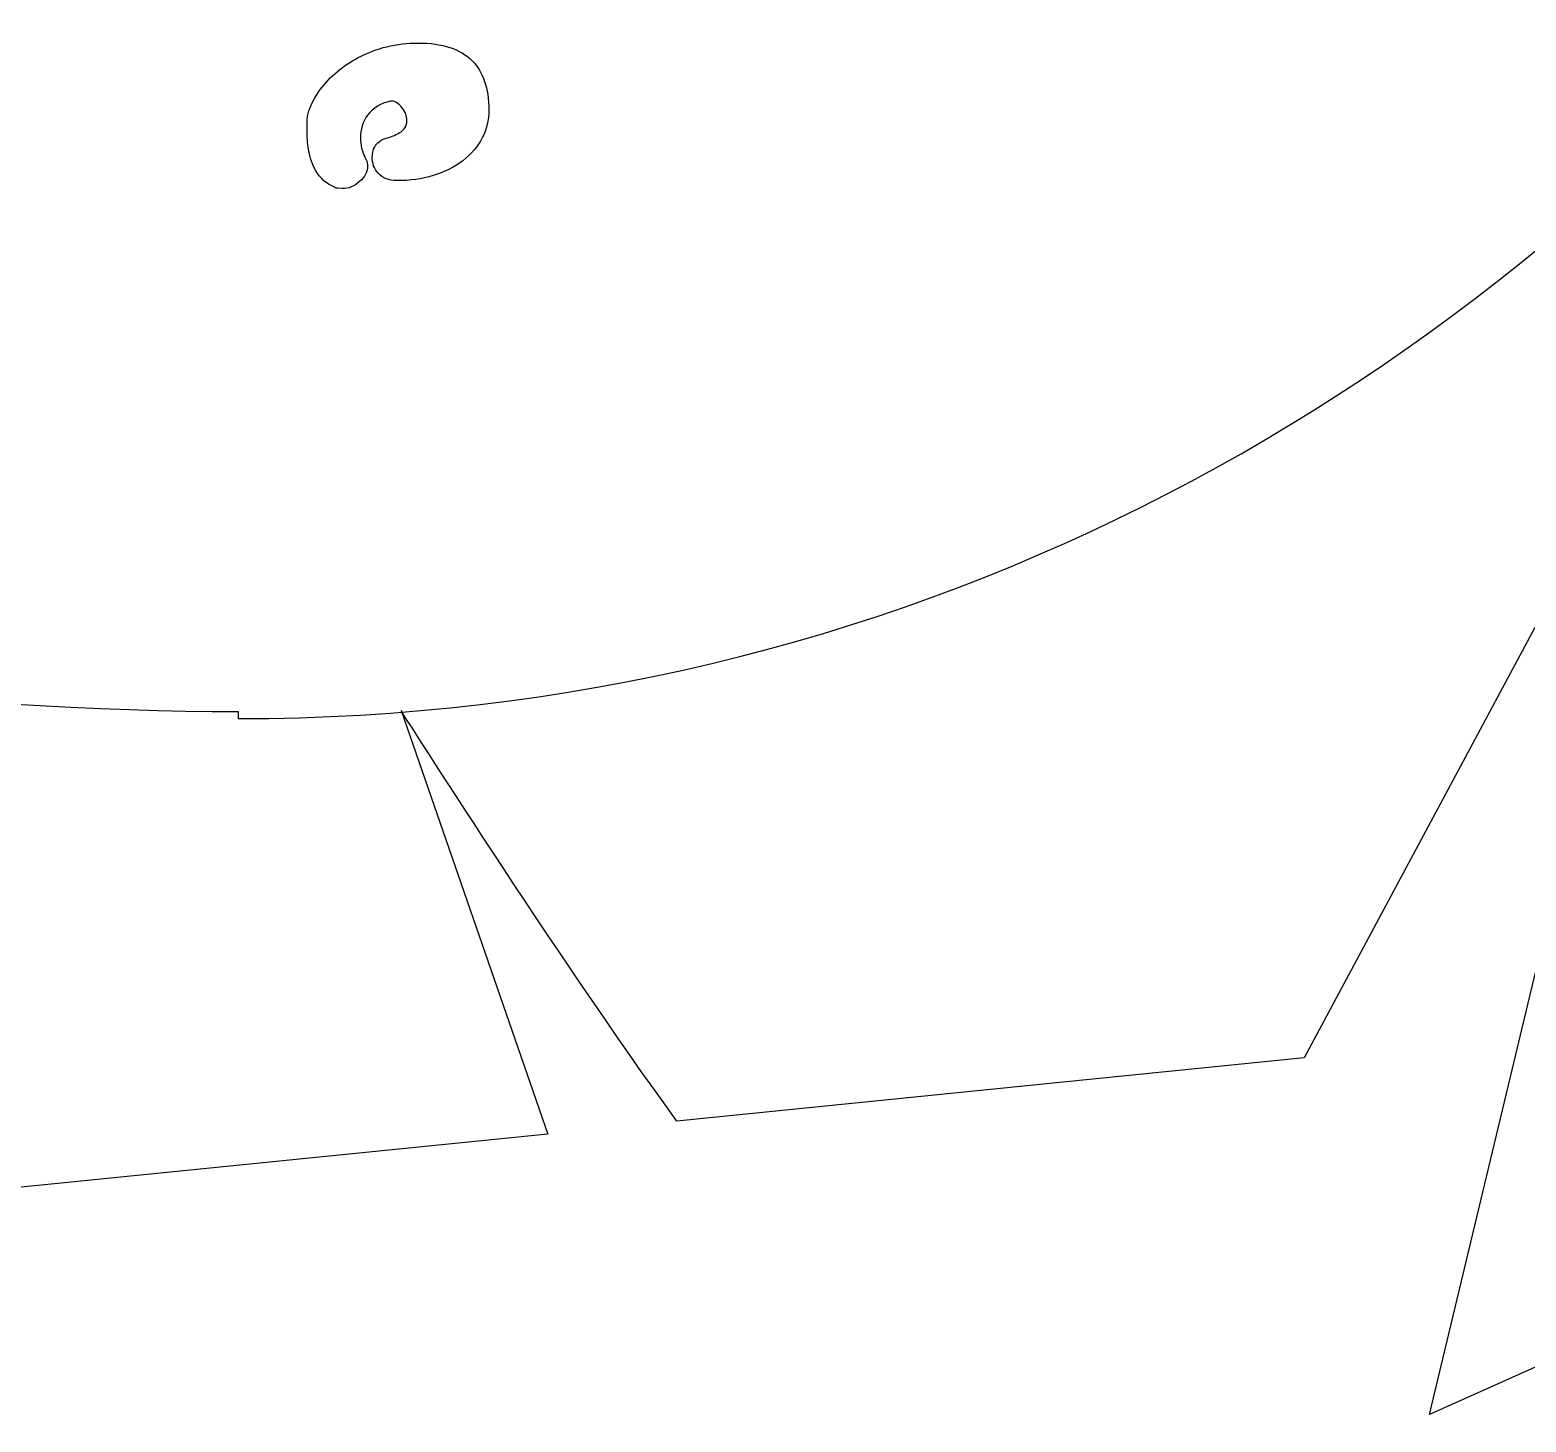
# Model space of a CAD drawing. Extents: x -11 to 3328, y 13 to 1701.
# Drawn here: x 687.8 to 832.9, y 1096.6 to 1231.7 of the extents above; entities that cross this region are included whole.
import ezdxf

# ---------------------------------------------------------------- set-up
doc = ezdxf.new("R2010")
doc.units = 0
doc.layers.add('H0107_Printing_Least_5', color=7, linetype='CONTINUOUS')

msp = doc.modelspace()

# ---------------------------------------------------------------- linework, layer by layer
at = {"layer": 'H0107_Printing_Least_5', "color": 1}
msp.add_lwpolyline([(730.682982, 1228.682469)], close=True, dxfattribs=at)
for points in [[(722.903982, 1224.753469), (722.770982, 1224.753469)], [(714.674982, 1222.063469), (714.674982, 1222.691469)], [(720.995982, 1219.34047), (721.061982, 1219.81847), (721.128982, 1220.099469)], [(720.318982, 1219.27447), (720.500982, 1218.87747), (720.549982, 1218.46547)], [(718.090982, 1216.27047), (717.661982, 1216.30347)], [(861.191878, 1114.227372), (823.519879, 1097.372373), (848.383879, 1201.01437), (811.35788, 1131.950372), (750.530881, 1125.822372)], [(707.998982, 1165.543471), (707.998982, 1164.868471), (707.998982, 1164.868471)], [(723.793882, 1165.645371), (738.036882, 1124.564372)], [(738.036882, 1124.564372), (464.758888, 1097.033373), (194.669895, 1096.626373), (194.669895, 1096.626373)]]:
    msp.add_lwpolyline(points, dxfattribs=at)
for points in [[(707.998982, 1164.868471), (835.593979, 1164.868471), (923.922977, 1283.412468), (923.922977, 1411.007465)], [(719.647982, 1228.979469), (721.420982, 1229.925469), (723.353982, 1230.399469), (725.445982, 1230.399469)], [(725.445982, 1230.399469), (727.791982, 1230.399469), (729.537982, 1229.826469), (730.682982, 1228.682469)], [(715.962982, 1225.876469), (716.909982, 1227.164469), (718.138982, 1228.198469), (719.647982, 1228.979469)], [(730.682982, 1228.682469), (731.762982, 1227.603469), (732.301982, 1226.013469), (732.301982, 1223.912469)], [(714.674982, 1222.691469), (714.674982, 1223.637469), (715.103982, 1224.698469), (715.962982, 1225.876469)], [(722.770982, 1224.753469), (721.820982, 1224.556469), (721.080982, 1224.104469), (720.549982, 1223.400469)], [(723.882982, 1224.135469), (723.561982, 1224.547469), (723.235982, 1224.753469), (722.903982, 1224.753469)], [(720.549982, 1223.400469), (720.087982, 1222.773469), (719.856982, 1222.030469), (719.856982, 1221.172469)], [(724.362982, 1222.872469), (724.362982, 1223.301469), (724.202982, 1223.722469), (723.882982, 1224.135469)], [(732.301982, 1223.912469), (732.301982, 1221.931469), (731.458982, 1220.286469), (729.773982, 1218.97647)], [(714.706982, 1220.982469), (714.684982, 1221.285469), (714.674982, 1221.645469), (714.674982, 1222.063469)], [(723.011982, 1221.386469), (723.182982, 1221.453469), (723.386982, 1221.552469), (723.624982, 1221.683469)], [(723.624982, 1221.683469), (723.862982, 1221.815469), (724.045982, 1221.983469), (724.171982, 1222.187469)], [(724.171982, 1222.187469), (724.299982, 1222.391469), (724.362982, 1222.618469), (724.362982, 1222.872469)], [(714.805982, 1220.099469), (714.762982, 1220.385469), (714.729982, 1220.679469), (714.706982, 1220.982469)], [(715.515982, 1218.00347), (715.196982, 1218.55347), (714.959982, 1219.25147), (714.805982, 1220.099469)], [(719.856982, 1221.172469), (719.856982, 1220.489469), (720.011982, 1219.85747), (720.318982, 1219.27447)], [(721.128982, 1220.099469), (721.304982, 1220.595469), (721.681982, 1220.941469), (722.256982, 1221.139469)], [(722.256982, 1221.139469), (722.587982, 1221.238469), (722.839982, 1221.321469), (723.011982, 1221.386469)], [(721.557982, 1217.78847), (721.183982, 1218.21847), (720.995982, 1218.73447), (720.995982, 1219.34047)], [(729.773982, 1218.97647), (728.924982, 1218.33947), (727.965982, 1217.85747), (726.896982, 1217.53247)], [(717.281982, 1216.43547), (716.533982, 1216.76547), (715.944982, 1217.28747), (715.515982, 1218.00347)], [(720.549982, 1218.46547), (720.549982, 1217.91447), (720.291982, 1217.41147), (719.774982, 1216.95547)], [(723.392982, 1217.04647), (722.620982, 1217.04647), (722.009982, 1217.29347), (721.557982, 1217.78847)], [(726.896982, 1217.53247), (725.827982, 1217.20847), (724.660982, 1217.04647), (723.392982, 1217.04647)], [(717.661982, 1216.30347), (717.496982, 1216.33647), (717.369982, 1216.38047), (717.281982, 1216.43547)], [(719.774982, 1216.95547), (719.256982, 1216.49847), (718.696982, 1216.27047), (718.090982, 1216.27047)], [(494.560988, 1186.95447), (546.262986, 1183.30247), (655.205984, 1165.521471), (707.998982, 1165.543471)], [(750.530881, 1125.822372), (738.771882, 1142.031371), (723.793882, 1165.645371), (723.793882, 1165.645371)]]:
    msp.add_open_spline(points, degree=3, dxfattribs=at)

doc.saveas('drawing.dxf')
